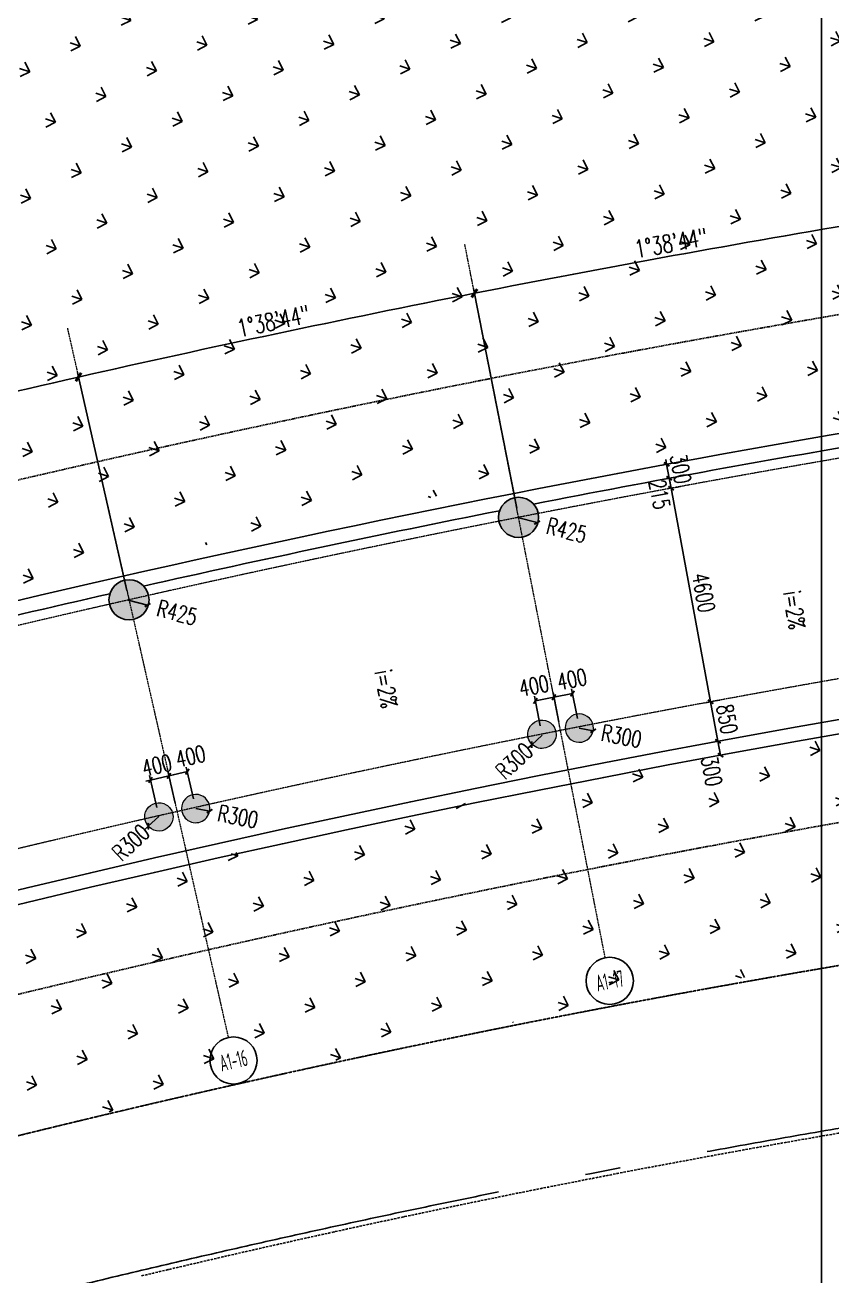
# Model space of a CAD drawing. Header units: millimetres. Extents: x -167 to 12027559, y -6694179 to 6449.
# Drawn here: x 11711607 to 11728694, y -6422168 to -6395673 of the extents above; entities that cross this region are included whole.
import ezdxf
from ezdxf.enums import TextEntityAlignment as Align

# ---------------------------------------------------------------- set-up
doc = ezdxf.new("R2010")
doc.units = ezdxf.units.MM
doc.header["$LTSCALE"] = 10
for name, pattern in [('A1-RG-AXIS$0$CENTER', [50.800000000000004, 31.75, -6.35, 6.35, -6.35]), ('A1-RI-F1$0$442 Site - Ground$0$HIDDEN2', [0.1875, 0.125, -0.0625]), ('A1-RI-F1$0$CENTER2', [1.125, 0.75, -0.125, 0.125, -0.125]), ('A1-RI-F1$0$HIDDEN', [0.375, 0.25, -0.125]), ('A1-RI-F1$0$SJX', [9, 6, -3]), ('A1-RI-F1$0$ZXX0', [15, 10, -2.5, 0, -2.5]), ('A1-RI-F1$0$ZXX1000', [18, 15, -1.25, 0.5, -1.25])]:
    doc.linetypes.add(name, pattern=pattern)
for name, color, linetype in [('A1-RG-AXIS$0$A-COLU-HATH', 8, 'Continuous'), ('A1-RG-AXIS$0$A-COLUMN', 7, 'Continuous'), ('A1-RG-AXIS$0$A-SYMB-NAME', 13, 'Continuous'), ('A1-RG-AXIS$0$A2-RG-AXIS-150$0$A-DIMS-100', 1, 'Continuous'), ('A1-RI-F1$0$442 Site - clean$0$mry-green area hatch', 76, 'Continuous'), ('A1-RI-F1$0$442 Site - clean$0$mry-roads', 2, 'Continuous'), ('A1-RI-F1$0$442 Site - Ground$0$mry-overhead', 253, 'A1-RI-F1$0$442 Site - Ground$0$HIDDEN2'), ('A1-RI-F1$0$A-DIMS-1：100', 1, 'Continuous'), ('A1-RI-F1$0$A-STRS-TREA', 50, 'Continuous'), ('A1-RI-F1$0$A-SYMB-NAME', 4, 'Continuous'), ('A1-RI-F1$0$A-SYMB-STRS', 1, 'Continuous'), ('A1-RI-F1$0$G-ACCS', 7, 'Continuous'), ('A1-RI-F1$0$道路中线_N1', 7, 'Continuous'), ('A1-RI-F1$0$道路中线_中科路', 7, 'Continuous'), ('A1-RI-F1$0$道路中线_内部道路', 3, 'A1-RI-F1$0$CENTER2')]:
    doc.layers.add(name, color=color, linetype=linetype)
doc.layers.add('A1-RG-AXIS$0$A-GRID', color=1, linetype='A1-RG-AXIS$0$CENTER', lineweight=9)
doc.layers.add('A1-RI-F1$0$车行道边线', color=5, linetype='A1-RI-F1$0$SJX', lineweight=40)
doc.styles.add('A1-RG-AXIS$0$A1-RG-AXIS$0$XD2008', font='xd-hzs.shx', dxfattribs={"width": 0.7, "bigfont": 'xd-hztxt.shx'})
doc.styles.add('A1-RG-AXIS$0$A2-RG-AXIS-150$0$XD2008', font='romans.shx', dxfattribs={"width": 0.7})
doc.styles.add('A1-RI-F1$0$XD2008', font='txt.shx', dxfattribs={"width": 0.7, "bigfont": 'xd-hztxt.shx'})
doc.dimstyles.new('A1-RG-AXIS$0$A2-RG-AXIS-150$0$XD100', dxfattribs={"dimscale": 100, "dimtxt": 5.5, "dimasz": 1.5, "dimexe": 1, "dimexo": 2, "dimgap": 0.5, "dimtad": 1, "dimdec": 0, "dimdsep": 46, "dimtxsty": 'A1-RG-AXIS$0$A2-RG-AXIS-150$0$XD2008', "dimblk": 'A1-RG-AXIS$0$A2-RG-AXIS-150$0$_ArchTick', "dimcen": 2.5, "dimclrt": 4, "dimaunit": 1, "dimadec": 3, "dimazin": 0, "dimtfac": 1, "dimtdec": 0, "dimtix": 1, "dimtmove": 0, "dimatfit": 3, "dimfxl": 0, "dimtolj": 1, "dimtzin": 0, "dimarcsym": 0})
doc.dimstyles.new('A1-RI-F1$0$XD100', dxfattribs={"dimscale": 100, "dimtxt": 3.5, "dimasz": 1, "dimexe": 1, "dimexo": 2, "dimgap": 1, "dimtad": 1, "dimdec": 0, "dimdsep": 46, "dimtxsty": 'A1-RI-F1$0$XD2008', "dimblk": 'A1-RI-F1$0$_ArchTick', "dimcen": 2.5, "dimclrd": 1, "dimclre": 1, "dimclrt": 4, "dimaunit": 1, "dimadec": 0, "dimazin": 0, "dimtfac": 1, "dimtdec": 0, "dimtix": 1, "dimtmove": 2, "dimatfit": 3, "dimfxl": 0, "dimtolj": 1, "dimtzin": 0, "dimarcsym": 0})
doc.dimstyles.new('A1-RI-F1$0$XD100$0', dxfattribs={"dimscale": 100, "dimtxt": 3.5, "dimasz": 2, "dimexe": 1, "dimexo": 2, "dimgap": 1, "dimtad": 1, "dimdec": 0, "dimdsep": 46, "dimtxsty": 'A1-RI-F1$0$XD2008', "dimblk1": 'A1-RI-F1$0$_ArchTick', "dimblk2": 'A1-RI-F1$0$_ArchTick', "dimsah": 1, "dimcen": 2.5, "dimclrd": 1, "dimclre": 1, "dimclrt": 4, "dimaunit": 1, "dimadec": 0, "dimazin": 0, "dimtfac": 1, "dimtdec": 0, "dimtix": 1, "dimtmove": 2, "dimatfit": 3, "dimfxl": 0, "dimtolj": 1, "dimtzin": 0, "dimarcsym": 0})
pattern_1 = [(161.94682011, (-11520186.06700874, 6499236.257384626), (-1069.713021377924, -543.7959646179045), [225, -1472.0562756]), (116.94682011, (-11520186.06700874, 6499236.257384626), (-1069.713021660134, -543.7959647613676), [225, -975]), (206.94682011, (-11520186.06700874, 6499236.257384626), (543.7959647613676, -1069.713021660134), [225, -975])]

# ---------------------------------------------------------------- blocks, each defined once
blk = doc.blocks.new('A1-RG-AXIS$0$Round Column1 - 600 mm Diameter-1418243-一层平面 校行政中心 FIRST FLOOR PLAN')
at = {"layer": 'A1-RG-AXIS$0$A-COLUMN', "lineweight": 9}
for radius, start, end in [(299.9999999999987, 90, 180), (299.9999999999976, 0, 90), (299.9999999999984, 180, 0)]:
    blk.add_arc((0, 0), radius, start, end, dxfattribs=at)
blk = doc.blocks.new('A1-RG-AXIS$0$A1zhouhao')
at = {"color": 13}
blk.add_circle((11937809.29426235, -6402821.91254023), 499.999999999966, dxfattribs=at)
at = {"style": 'A1-RG-AXIS$0$A1-RG-AXIS$0$XD2008', "width": 0.7}
blk.add_attdef('GRID', text='', height=499.999999999966, dxfattribs=at).set_placement((11937809.29426235, -6402821.91254023), align=Align.MIDDLE)
blk = doc.blocks.new('A1-RG-AXIS$0$A2-RG-AXIS-150$0$_ArchTick')
at = {"color": 0, "linetype": 'ByBlock', "const_width": 0.4}
blk.add_lwpolyline([(-0.5, -0.5), (0.5, 0.5)], dxfattribs=at)
blk = doc.blocks.new('*D749')
at = {"layer": 'A1-RG-AXIS$0$A2-RG-AXIS-150$0$A-DIMS-100', "color": 0, "lineweight": -2, "ltscale": 3}
for p, q in [((11730319.2574662, -6404394.776485045), (11729538.61785551, -6399721.952362932)), ((11722018.34038676, -6405904.345987045), (11721103.8468769, -6401255.86396617))]:
    blk.add_line(p, q, dxfattribs=at)
blk.add_arc((11778730.4335121, -6694178.830625104), 298437.5820286215, 99.48421958277838, 101.1296405749349, dxfattribs=at)
at = {"layer": 'Defpoints', "color": 0, "ltscale": 3}
for p in [(11726739.59686072, -6400304.804431262), (11730352.21265752, -6404592.042689361), (11722056.94630448, -6406100.584574274), (11778730.4335121, -6694178.830625104)]:
    blk.add_point(p, dxfattribs=at)
at = {"layer": 'A1-RG-AXIS$0$A2-RG-AXIS-150$0$A-DIMS-100', "color": 0, "lineweight": -2, "ltscale": 3, "xscale": 150, "yscale": 150, "zscale": 150}
for p, rotation in [((11729555.09545117, -6399820.58546509), 9.48421958277839), ((11721123.14983576, -6401353.983259783), 191.1296405749349)]:
    blk.add_blockref('A1-RG-AXIS$0$A2-RG-AXIS-150$0$_ArchTick', p, dxfattribs=dict(at, rotation=rotation))
at = {"layer": 'A1-RG-AXIS$0$A2-RG-AXIS-150$0$A-DIMS-100', "color": 4, "ltscale": 3, "insert": (11725284.73419889, -6400288.20971374), "char_height": 375, "attachment_point": 5, "rotation": 10.306930078856617, "style": 'A1-RG-AXIS$0$A2-RG-AXIS-150$0$XD2008'}
blk.add_mtext('\\A1;1°38\'44"', dxfattribs=at)
blk = doc.blocks.new('*D751')
at = {"layer": 'A1-RG-AXIS$0$A2-RG-AXIS-150$0$A-DIMS-100', "color": 0, "lineweight": -2, "ltscale": 3}
for p, q in [((11722018.33941445, -6405904.346178329), (11721103.82287372, -6401255.868688364)), ((11713764.19962026, -6407651.687215159), (11712716.58347316, -6403031.385938585))]:
    blk.add_line(p, q, dxfattribs=at)
blk.add_arc((11778731.86079365, -6694178.549833057), 298437.5820286234, 101.1299244465992, 102.7753454387557, dxfattribs=at)
at = {"layer": 'Defpoints', "color": 0, "ltscale": 3}
for p in [(11718322.69534787, -6401918.865481563), (11722056.94630443, -6406100.584574282), (11713808.42539369, -6407846.736134574), (11778731.86079365, -6694178.549833057)]:
    blk.add_point(p, dxfattribs=at)
at = {"layer": 'A1-RG-AXIS$0$A2-RG-AXIS-150$0$A-DIMS-100', "color": 0, "lineweight": -2, "ltscale": 3, "xscale": 150, "yscale": 150, "zscale": 150}
for p, rotation in [((11721123.12631872, -6401353.987886339), 11.12992444659921), ((11712738.69635988, -6403128.91039829), 192.7753454387557)]:
    blk.add_blockref('A1-RG-AXIS$0$A2-RG-AXIS-150$0$_ArchTick', p, dxfattribs=dict(at, rotation=rotation))
at = {"layer": 'A1-RG-AXIS$0$A2-RG-AXIS-150$0$A-DIMS-100', "color": 4, "ltscale": 3, "insert": (11716867.95619811, -6401944.059837542), "char_height": 375, "attachment_point": 5, "rotation": 11.952634942677443, "style": 'A1-RG-AXIS$0$A2-RG-AXIS-150$0$XD2008'}
blk.add_mtext('\\A1;1°38\'44"', dxfattribs=at)
blk = doc.blocks.new('*D753')
at = {"layer": 'A1-RG-AXIS$0$A2-RG-AXIS-150$0$A-DIMS-100', "color": 0, "lineweight": -2, "ltscale": 3}
for p, q in [((11713764.20060422, -6407651.686992057), (11712716.60776456, -6403031.380430768)), ((11705563.62753156, -6409635.276092939), (11704383.79885932, -6405046.95529093))]:
    blk.add_line(p, q, dxfattribs=at)
blk.add_arc((11778730.4163723, -6694178.877340147), 298437.5820286234, 102.7750564062513, 104.4204773984078, dxfattribs=at)
at = {"layer": 'Defpoints', "color": 0, "ltscale": 3}
for p in [(11709955.66057979, -6403773.947401326), (11713808.42539371, -6407846.736134566), (11705613.43473975, -6409828.974936537), (11778730.4163723, -6694178.877340147)]:
    blk.add_point(p, dxfattribs=at)
at = {"layer": 'A1-RG-AXIS$0$A2-RG-AXIS-150$0$A-DIMS-100', "color": 0, "lineweight": -2, "ltscale": 3, "xscale": 150, "yscale": 150, "zscale": 150}
for p, rotation in [((11712738.72015931, -6403128.90500202), 12.77505640625136), ((11704408.70246341, -6405143.804712728), 194.4204773984078)]:
    blk.add_blockref('A1-RG-AXIS$0$A2-RG-AXIS-150$0$_ArchTick', p, dxfattribs=dict(at, rotation=rotation))
at = {"layer": 'A1-RG-AXIS$0$A2-RG-AXIS-150$0$A-DIMS-100', "color": 4, "ltscale": 3, "insert": (11708502.24436285, -6403840.895513868), "char_height": 375, "attachment_point": 5, "rotation": 13.597766902329584, "style": 'A1-RG-AXIS$0$A2-RG-AXIS-150$0$XD2008'}
blk.add_mtext('\\A1;1°38\'44"', dxfattribs=at)
blk = doc.blocks.new('A1-RI-F1$0$_ArchTick')
at = {"color": 0, "linetype": 'ByBlock', "const_width": 0.4}
blk.add_lwpolyline([(-0.5, -0.5), (0.5, 0.5)], dxfattribs=at)
blk = doc.blocks.new('*D502')
at = {"layer": 'A1-RI-F1$0$A-DIMS-1：100', "color": 1, "linetype": 'ByBlock', "lineweight": -2}
for p, q in [((11725483.04512304, -6405447.683450856), (11725384.87244473, -6405465.857995503)), ((11726123.92436044, -6410007.308102364), (11725286.54324354, -6405484.061516969)), ((11726320.42623994, -6409970.930036251), (11726222.25356163, -6409989.104580898))]:
    blk.add_line(p, q, dxfattribs=at)
at = {"layer": 'Defpoints', "color": 0, "linetype": 'ByBlock'}
for p in [(11725286.38672066, -6405484.090493789), (11725286.54324354, -6405484.061516969), (11726123.76783757, -6410007.337079184)]:
    blk.add_point(p, dxfattribs=at)
at = {"layer": 'A1-RI-F1$0$A-DIMS-1：100', "color": 1, "linetype": 'ByBlock', "lineweight": -2, "xscale": 100, "yscale": 100, "zscale": 100}
for p, rotation in [((11725286.54324354, -6405484.061516969), 100.4883277994451), ((11726123.92436044, -6410007.308102364), 280.4883277994451)]:
    blk.add_blockref('A1-RI-F1$0$_ArchTick', p, dxfattribs=dict(at, rotation=rotation))
at = {"layer": 'A1-RI-F1$0$A-DIMS-1：100', "color": 4, "linetype": 'ByBlock', "insert": (11725975.63910525, -6407695.625125635), "char_height": 350, "attachment_point": 5, "rotation": 280.48832779944513, "style": 'A1-RI-F1$0$XD2008'}
blk.add_mtext('\\A1;4600', dxfattribs=at)
blk = doc.blocks.new('*D566')
at = {"layer": 'A1-RI-F1$0$A-DIMS-1：100', "color": 1, "linetype": 'ByBlock', "lineweight": -2}
for p, q in [((11726014.92286579, -6410027.331664143), (11726222.1840924, -6409988.731256744)), ((11726123.87451624, -6410007.04046852), (11726279.50281634, -6410842.671865857)), ((11726170.55116588, -6410862.963061482), (11726377.8123925, -6410824.362654082))]:
    blk.add_line(p, q, dxfattribs=at)
at = {"layer": 'Defpoints', "color": 0, "linetype": 'ByBlock'}
for p in [(11725818.30371347, -6410063.950087694), (11725973.93201357, -6410899.581485032), (11726279.50281634, -6410842.671865857)]:
    blk.add_point(p, dxfattribs=at)
at = {"layer": 'A1-RI-F1$0$A-DIMS-1：100', "color": 1, "linetype": 'ByBlock', "lineweight": -2, "xscale": 100, "yscale": 100, "zscale": 100}
for p, rotation in [((11726123.87451624, -6410007.04046852), 100.5499189886607), ((11726279.50281634, -6410842.671865857), 280.5499189886606)]:
    blk.add_blockref('A1-RI-F1$0$_ArchTick', p, dxfattribs=dict(at, rotation=rotation))
at = {"layer": 'A1-RI-F1$0$A-DIMS-1：100', "color": 4, "linetype": 'ByBlock', "insert": (11726472.04000073, -6410374.505834805), "char_height": 350, "attachment_point": 5, "rotation": 280.54991898866064, "style": 'A1-RI-F1$0$XD2008'}
blk.add_mtext('\\A1;850', dxfattribs=at)
blk = doc.blocks.new('*D567')
at = {"layer": 'A1-RI-F1$0$A-DIMS-1：100', "color": 1, "linetype": 'ByBlock', "lineweight": -2}
for p, q in [((11726279.22681151, -6410842.801305245), (11726333.9623894, -6411137.836330795)), ((11726367.19568706, -6410826.481116717), (11726377.5490721, -6410824.560332863)), ((11726421.93126495, -6411121.516142267), (11726432.28464999, -6411119.595358413))]:
    blk.add_line(p, q, dxfattribs=at)
at = {"layer": 'Defpoints', "color": 0, "linetype": 'ByBlock'}
for p in [(11726170.55116588, -6410862.963061481), (11726225.28674378, -6411157.998087032), (11726333.9623894, -6411137.836330795)]:
    blk.add_point(p, dxfattribs=at)
at = {"layer": 'A1-RI-F1$0$A-DIMS-1：100', "color": 1, "linetype": 'ByBlock', "lineweight": -2, "xscale": 100, "yscale": 100, "zscale": 100}
for p, rotation in [((11726279.22681151, -6410842.801305245), 100.5101509719455), ((11726333.9623894, -6411137.836330795), 280.5101509719454)]:
    blk.add_blockref('A1-RI-F1$0$_ArchTick', p, dxfattribs=dict(at, rotation=rotation))
at = {"layer": 'A1-RI-F1$0$A-DIMS-1：100', "color": 4, "linetype": 'ByBlock', "insert": (11726148.23124436, -6411478.756134747), "char_height": 350, "attachment_point": 5, "rotation": 280.5101509719455, "style": 'A1-RI-F1$0$XD2008'}
blk.add_mtext('\\A1;300', dxfattribs=at)
blk = doc.blocks.new('*D568')
at = {"layer": 'A1-RI-F1$0$A-DIMS-1：100', "color": 1, "linetype": 'ByBlock', "lineweight": -2}
for p, q in [((11725431.389889, -6404932.813325131), (11725094.68507958, -6404994.620702326)), ((11725193.04168303, -6404976.565826012), (11725174.98680671, -6404878.209222566)), ((11725247.20631197, -6405271.635636346), (11725193.04168303, -6404976.565826012)), ((11725485.55451794, -6405227.883135467), (11725148.84970853, -6405289.690512661)), ((11725247.20631197, -6405271.635636346), (11725265.26118829, -6405369.992239792))]:
    blk.add_line(p, q, dxfattribs=at)
at = {"layer": 'Defpoints', "color": 0, "linetype": 'ByBlock'}
for p in [(11725628.10309589, -6404896.703572501), (11725193.04168303, -6404976.565826012), (11725682.26772483, -6405191.773382837)]:
    blk.add_point(p, dxfattribs=at)
at = {"layer": 'A1-RI-F1$0$A-DIMS-1：100', "color": 1, "linetype": 'ByBlock', "lineweight": -2, "xscale": 100, "yscale": 100, "zscale": 100}
for p, rotation in [((11725193.04168303, -6404976.565826012), 280.4017253300348), ((11725247.20631197, -6405271.635636346), 100.4017253300347)]:
    blk.add_blockref('A1-RI-F1$0$_ArchTick', p, dxfattribs=dict(at, rotation=rotation))
at = {"layer": 'A1-RI-F1$0$A-DIMS-1：100', "color": 4, "linetype": 'ByBlock', "insert": (11725490.60465698, -6405074.449821313), "char_height": 350, "attachment_point": 5, "rotation": 280.40172533003476, "style": 'A1-RI-F1$0$XD2008'}
blk.add_mtext('\\A1;300', dxfattribs=at)
blk = doc.blocks.new('*D569')
at = {"layer": 'A1-RI-F1$0$A-DIMS-1：100', "color": 1, "linetype": 'ByBlock', "lineweight": -2}
for p, q in [((11725286.54324357, -6405484.061516962), (11725247.20631197, -6405271.635636354)), ((11725443.86291094, -6405235.218853421), (11725345.53461145, -6405253.427244887)), ((11725483.19984254, -6405447.644734029), (11725384.87154306, -6405465.853125495))]:
    blk.add_line(p, q, dxfattribs=at)
at = {"layer": 'Defpoints', "color": 0, "linetype": 'ByBlock'}
for p in [(11725247.20631196, -6405271.635636354), (11725247.20631197, -6405271.635636354), (11725286.54324357, -6405484.061516963)]:
    blk.add_point(p, dxfattribs=at)
at = {"layer": 'A1-RI-F1$0$A-DIMS-1：100', "color": 1, "linetype": 'ByBlock', "lineweight": -2, "xscale": 100, "yscale": 100, "zscale": 100}
for p, rotation in [((11725247.20631197, -6405271.635636354), 100.4911655297299), ((11725286.54324357, -6405484.061516962), 280.4911655297299)]:
    blk.add_blockref('A1-RI-F1$0$_ArchTick', p, dxfattribs=dict(at, rotation=rotation))
at = {"layer": 'A1-RI-F1$0$A-DIMS-1：100', "color": 4, "linetype": 'ByBlock', "insert": (11725042.90398334, -6405614.310814182), "char_height": 350, "attachment_point": 5, "rotation": 280.49116552972987, "style": 'A1-RI-F1$0$XD2008'}
blk.add_mtext('\\A1;215', dxfattribs=at)
blk = doc.blocks.new('*D577')
at = {"layer": 'A1-RI-F1$0$A-DIMS-1：100', "color": 1, "linetype": 'ByBlock', "lineweight": -2}
blk.add_line((11715220.99808606, -6412267.510963557), (11715515.69684147, -6412323.659370126), dxfattribs=at)
at = {"layer": 'Defpoints', "color": 0, "linetype": 'ByBlock'}
for p in [(11715220.99808606, -6412267.510963557), (11715515.69684147, -6412323.659370127)]:
    blk.add_point(p, dxfattribs=at)
at = {"layer": 'A1-RI-F1$0$A-DIMS-1：100', "color": 1, "linetype": 'ByBlock', "lineweight": -2, "xscale": 100, "yscale": 100, "zscale": 100, "rotation": 349.2128297235945}
blk.add_blockref('A1-RI-F1$0$_ArchTick', (11715515.69684147, -6412323.659370127), dxfattribs=at)
at = {"layer": 'A1-RI-F1$0$A-DIMS-1：100', "color": 4, "linetype": 'ByBlock', "insert": (11716115.774366, -6412437.991026444), "char_height": 350, "attachment_point": 5, "rotation": 349.2128297235945, "style": 'A1-RI-F1$0$XD2008'}
blk.add_mtext('\\A1;R300', dxfattribs=at)
blk = doc.blocks.new('*D578')
at = {"layer": 'A1-RI-F1$0$A-DIMS-1：100', "color": 1, "linetype": 'ByBlock', "lineweight": -2}
blk.add_line((11723342.83253602, -6410564.341674639), (11723637.53129144, -6410620.490081208), dxfattribs=at)
at = {"layer": 'Defpoints', "color": 0, "linetype": 'ByBlock'}
for p in [(11723342.83253602, -6410564.341674639), (11723637.53129144, -6410620.490081208)]:
    blk.add_point(p, dxfattribs=at)
at = {"layer": 'A1-RI-F1$0$A-DIMS-1：100', "color": 1, "linetype": 'ByBlock', "lineweight": -2, "xscale": 100, "yscale": 100, "zscale": 100, "rotation": 349.2128297235279}
blk.add_blockref('A1-RI-F1$0$_ArchTick', (11723637.53129144, -6410620.490081208), dxfattribs=at)
at = {"layer": 'A1-RI-F1$0$A-DIMS-1：100', "color": 4, "linetype": 'ByBlock', "insert": (11724237.60881595, -6410734.821737524), "char_height": 350, "attachment_point": 5, "rotation": 349.2128297235279, "style": 'A1-RI-F1$0$XD2008'}
blk.add_mtext('\\A1;R300', dxfattribs=at)
blk = doc.blocks.new('*D583')
at = {"layer": 'A1-RI-F1$0$A-DIMS-1：100', "color": 1, "linetype": 'ByBlock', "lineweight": -2}
for p, q in [((11714437.27936221, -6412436.520235224), (11714217.73684285, -6412640.973364806)), ((11714217.73684285, -6412640.973364806), (11714144.55600307, -6412709.124407999))]:
    blk.add_line(p, q, dxfattribs=at)
at = {"layer": 'Defpoints', "color": 0, "linetype": 'ByBlock'}
for p in [(11714437.27936221, -6412436.520235224), (11714217.73684285, -6412640.973364806)]:
    blk.add_point(p, dxfattribs=at)
at = {"layer": 'A1-RI-F1$0$A-DIMS-1：100', "color": 1, "linetype": 'ByBlock', "lineweight": -2, "xscale": 100, "yscale": 100, "zscale": 100, "rotation": 42.961786569763}
blk.add_blockref('A1-RI-F1$0$_ArchTick', (11714217.73684285, -6412640.973364806), dxfattribs=at)
at = {"layer": 'A1-RI-F1$0$A-DIMS-1：100', "color": 4, "linetype": 'ByBlock', "insert": (11713848.1210497, -6412985.185073176), "char_height": 350, "attachment_point": 5, "rotation": 42.96178656976299, "style": 'A1-RI-F1$0$XD2008'}
blk.add_mtext('\\A1;R300', dxfattribs=at)
blk = doc.blocks.new('*D584')
at = {"layer": 'A1-RI-F1$0$A-DIMS-1：100', "color": 1, "linetype": 'ByBlock', "lineweight": -2}
for p, q in [((11722554.55674358, -6410710.630591089), (11722335.01422422, -6410915.083720664)), ((11722335.01422422, -6410915.083720664), (11722261.83338443, -6410983.234763855))]:
    blk.add_line(p, q, dxfattribs=at)
at = {"layer": 'Defpoints', "color": 0, "linetype": 'ByBlock'}
for p in [(11722554.55674358, -6410710.630591089), (11722335.01422422, -6410915.083720664)]:
    blk.add_point(p, dxfattribs=at)
at = {"layer": 'A1-RI-F1$0$A-DIMS-1：100', "color": 1, "linetype": 'ByBlock', "lineweight": -2, "xscale": 100, "yscale": 100, "zscale": 100, "rotation": 42.96178656823677}
blk.add_blockref('A1-RI-F1$0$_ArchTick', (11722335.01422422, -6410915.083720664), dxfattribs=at)
at = {"layer": 'A1-RI-F1$0$A-DIMS-1：100', "color": 4, "linetype": 'ByBlock', "insert": (11721965.39843107, -6411259.295429036), "char_height": 350, "attachment_point": 5, "rotation": 42.961786568236775, "style": 'A1-RI-F1$0$XD2008'}
blk.add_mtext('\\A1;R300', dxfattribs=at)
blk = doc.blocks.new('*D595')
at = {"layer": 'A1-RI-F1$0$A-DIMS-1：100', "color": 1, "linetype": 'ByBlock', "lineweight": -2}
for p, q in [((11714784.98762145, -6412153.718700074), (11714631.61774031, -6411477.303633723)), ((11714653.73038104, -6411574.828149205), (11714751.25489652, -6411552.715508474)), ((11714263.57754416, -6411663.291131765), (11714166.05302868, -6411685.403772497)), ((11714394.83478457, -6412242.181682633), (11714241.46490343, -6411565.766616283)), ((11714263.57754416, -6411663.291131765), (11714653.73038104, -6411574.828149205))]:
    blk.add_line(p, q, dxfattribs=at)
at = {"layer": 'Defpoints', "color": 0, "linetype": 'ByBlock'}
for p in [(11714653.73038104, -6411574.828149205), (11714829.21290291, -6412348.767731035), (11714439.06006603, -6412437.230713595)]:
    blk.add_point(p, dxfattribs=at)
at = {"layer": 'A1-RI-F1$0$A-DIMS-1：100', "color": 1, "linetype": 'ByBlock', "lineweight": -2, "xscale": 100, "yscale": 100, "zscale": 100}
for p, rotation in [((11714653.73038104, -6411574.828149205), 192.7752009221259), ((11714263.57754416, -6411663.291131765), 12.7752009221259)]:
    blk.add_blockref('A1-RI-F1$0$_ArchTick', p, dxfattribs=dict(at, rotation=rotation))
at = {"layer": 'A1-RI-F1$0$A-DIMS-1：100', "color": 4, "linetype": 'ByBlock', "insert": (11714397.84420059, -6411350.867222913), "char_height": 350, "attachment_point": 5, "rotation": 12.775200922125949, "style": 'A1-RI-F1$0$XD2008'}
blk.add_mtext('\\A1;400', dxfattribs=at)
blk = doc.blocks.new('*D596')
at = {"layer": 'A1-RI-F1$0$A-DIMS-1：100', "color": 1, "linetype": 'ByBlock', "lineweight": -2}
for p, q in [((11714784.98762144, -6412153.718700074), (11714631.61774031, -6411477.303633729)), ((11715043.88321792, -6411486.365166649), (11714653.73038104, -6411574.828149211)), ((11715175.14045833, -6412065.255717512), (11715021.77057719, -6411388.840651168))]:
    blk.add_line(p, q, dxfattribs=at)
at = {"layer": 'Defpoints', "color": 0, "linetype": 'ByBlock'}
for p in [(11714653.73038104, -6411574.828149211), (11714829.21290291, -6412348.767731037), (11715219.36573979, -6412260.304748476)]:
    blk.add_point(p, dxfattribs=at)
at = {"layer": 'A1-RI-F1$0$A-DIMS-1：100', "color": 1, "linetype": 'ByBlock', "lineweight": -2, "xscale": 100, "yscale": 100, "zscale": 100}
for p, rotation in [((11714653.73038104, -6411574.828149211), 192.7752009221502), ((11715043.88321792, -6411486.365166649), 12.77520092215012)]:
    blk.add_blockref('A1-RI-F1$0$_ArchTick', p, dxfattribs=dict(at, rotation=rotation))
at = {"layer": 'A1-RI-F1$0$A-DIMS-1：100', "color": 4, "linetype": 'ByBlock', "insert": (11715112.27660582, -6411161.895419206), "char_height": 350, "attachment_point": 5, "rotation": 12.775200922150146, "style": 'A1-RI-F1$0$XD2008'}
blk.add_mtext('\\A1;400', dxfattribs=at)
blk = doc.blocks.new('*D597')
at = {"layer": 'A1-RI-F1$0$A-DIMS-1：100', "color": 1, "linetype": 'ByBlock', "lineweight": -2}
for p, q in [((11722517.61223835, -6410514.494676539), (11722394.66754504, -6409889.559982819)), ((11722413.97074697, -6409987.679228614), (11722806.47131782, -6409910.461780467)), ((11722910.11280921, -6410437.277228392), (11722787.1681159, -6409812.342534672))]:
    blk.add_line(p, q, dxfattribs=at)
at = {"layer": 'Defpoints', "color": 0, "linetype": 'ByBlock'}
for p in [(11722806.47131782, -6409910.461780467), (11722556.2186422, -6410710.73316813), (11722948.71921305, -6410633.515719983)]:
    blk.add_point(p, dxfattribs=at)
at = {"layer": 'A1-RI-F1$0$A-DIMS-1：100', "color": 1, "linetype": 'ByBlock', "lineweight": -2, "xscale": 100, "yscale": 100, "zscale": 100}
for p, rotation in [((11722413.97074697, -6409987.679228614), 191.1297825108081), ((11722806.47131782, -6409910.461780467), 11.12978251080813)]:
    blk.add_blockref('A1-RI-F1$0$_ArchTick', p, dxfattribs=dict(at, rotation=rotation))
at = {"layer": 'A1-RI-F1$0$A-DIMS-1：100', "color": 4, "linetype": 'ByBlock', "insert": (11722382.75234282, -6409669.0947898), "char_height": 350, "attachment_point": 5, "rotation": 11.129782510808138, "style": 'A1-RI-F1$0$XD2008'}
blk.add_mtext('\\A1;400', dxfattribs=at)
blk = doc.blocks.new('*D598')
at = {"layer": 'A1-RI-F1$0$A-DIMS-1：100', "color": 1, "linetype": 'ByBlock', "lineweight": -2}
for p, q in [((11722910.11324263, -6410437.279431525), (11722787.1681159, -6409812.342534677)), ((11723198.99878849, -6409833.239040269), (11722806.47131782, -6409910.461780473)), ((11723302.6407133, -6410360.056691319), (11723179.69558656, -6409735.119794473))]:
    blk.add_line(p, q, dxfattribs=at)
at = {"layer": 'Defpoints', "color": 0, "linetype": 'ByBlock'}
for p in [(11722806.47131782, -6409910.461780473), (11722948.71964648, -6410633.517923116), (11723341.24711715, -6410556.29518291)]:
    blk.add_point(p, dxfattribs=at)
at = {"layer": 'A1-RI-F1$0$A-DIMS-1：100', "color": 1, "linetype": 'ByBlock', "lineweight": -2, "xscale": 100, "yscale": 100, "zscale": 100}
for p, rotation in [((11722806.47131782, -6409910.461780473), 191.1297825108124), ((11723198.99878849, -6409833.239040269), 11.12978251081239)]:
    blk.add_blockref('A1-RI-F1$0$_ArchTick', p, dxfattribs=dict(at, rotation=rotation))
at = {"layer": 'A1-RI-F1$0$A-DIMS-1：100', "color": 4, "linetype": 'ByBlock', "insert": (11723187.97002235, -6409529.637061543), "char_height": 350, "attachment_point": 5, "rotation": 11.129782510812422, "style": 'A1-RI-F1$0$XD2008'}
blk.add_mtext('\\A1;400', dxfattribs=at)
blk = doc.blocks.new('*D508')
at = {"layer": 'A1-RI-F1$0$A-DIMS-1：100', "color": 1, "linetype": 'ByBlock', "lineweight": -2}
blk.add_line((11713789.39285916, -6407852.906259054), (11714201.08103302, -6407958.442260017), dxfattribs=at)
at = {"layer": 'Defpoints', "color": 0, "linetype": 'ByBlock'}
for p in [(11713789.39285916, -6407852.906259054), (11714201.08103303, -6407958.442260016)]:
    blk.add_point(p, dxfattribs=at)
at = {"layer": 'A1-RI-F1$0$A-DIMS-1：100', "color": 1, "linetype": 'ByBlock', "lineweight": -2, "xscale": 100, "yscale": 100, "zscale": 100, "rotation": 345.621879179949}
blk.add_blockref('A1-RI-F1$0$_ArchTick', (11714201.08103303, -6407958.442260016), dxfattribs=at)
at = {"layer": 'A1-RI-F1$0$A-DIMS-1：100', "color": 4, "linetype": 'ByBlock', "insert": (11714829.9145378, -6408119.643328154), "char_height": 350, "attachment_point": 5, "rotation": 345.6218791799489, "style": 'A1-RI-F1$0$XD2008'}
blk.add_mtext('\\A1;R425', dxfattribs=at)
blk = doc.blocks.new('*D509')
at = {"layer": 'A1-RI-F1$0$A-DIMS-1：100', "color": 1, "linetype": 'ByBlock', "lineweight": -2}
blk.add_line((11722037.9110362, -6406106.753870426), (11722449.59921007, -6406212.289871389), dxfattribs=at)
at = {"layer": 'Defpoints', "color": 0, "linetype": 'ByBlock'}
for p in [(11722037.9110362, -6406106.753870426), (11722449.59921007, -6406212.289871389)]:
    blk.add_point(p, dxfattribs=at)
at = {"layer": 'A1-RI-F1$0$A-DIMS-1：100', "color": 1, "linetype": 'ByBlock', "lineweight": -2, "xscale": 100, "yscale": 100, "zscale": 100, "rotation": 345.621879179952}
blk.add_blockref('A1-RI-F1$0$_ArchTick', (11722449.59921007, -6406212.289871389), dxfattribs=at)
at = {"layer": 'A1-RI-F1$0$A-DIMS-1：100', "color": 4, "linetype": 'ByBlock', "insert": (11723078.43271485, -6406373.490939527), "char_height": 350, "attachment_point": 5, "rotation": 345.62187917995203, "style": 'A1-RI-F1$0$XD2008'}
blk.add_mtext('\\A1;R425', dxfattribs=at)
blk = doc.blocks.new('A1-RI-F1$0$A1RUODIANJIAN')
at = {"layer": 'A1-RI-F1$0$A-SYMB-NAME', "linetype": 'ByBlock', "style": 'A1-RI-F1$0$XD2008', "width": 0.7}
blk.add_attdef('A1RUODIANJIAN', (11587155.95275754, -6438427.296203714), '', height=350, dxfattribs=at)
blk = doc.blocks.new('A1-RI-F1$0$A$C6B365CFD')
at = {"layer": 'A1-RI-F1$0$442 Site - clean$0$mry-green area hatch'}
h = blk.add_hatch(dxfattribs=at)
h.set_pattern_fill('GRASS', color=256, scale=1200, angle=71.94682010999996, style=0)
h.set_pattern_definition(pattern_1)
edge = h.paths.add_edge_path()
edge.add_arc((186331.1402348969, 121642.8902111584), 10000.00000000498, 16.56803542969923, 89.99999999997867)
edge.add_arc((225615.8821711522, -127973.9298348166), 262572.2456768517, 98.60461489650568, 104.360082827916)
edge.add_arc((163097.971779516, 116473.5616815826), 10257.03270008601, 104.7066359387159, 195.9766041125641)
edge.add_line((153237.1254987642, 113650.3666054243), (156001.5225684363, 92181.65859979577))
edge.add_arc((167903.2617484871, 93714.17433873657), 12000.00000000239, 187.3372614249804, 200.1736359856448)
edge.add_arc((240588.353758771, -192829.3173039537), 294618.4960462347, 97.31623161278668, 106.5553269440033, ccw=False)
edge.add_arc((191094.9684359673, 98616.56105537247), 12000.00000000159, 3.697922570960537, 16.56803542966732)
edge.add_line((202596.7501217555, 102038.4053026326), (195915.9583063889, 124494.4270838816))
h = blk.add_hatch(dxfattribs=at)
h.set_pattern_fill('GRASS', color=256, scale=1200, angle=71.94682010999996, style=0)
h.set_pattern_definition(pattern_1)
edge = h.paths.add_edge_path()
edge.add_arc((193729.0471957419, 96776.4425744908), 9999.99999999511, 279.1971277598473, 336.6626829244485)
edge.add_arc((240588.353758648, -192829.3173040757), 288118.4960463164, 97.51412305690981, 106.357504296529)
edge.add_arc((166240.9426848702, 90963.46061768755), 10000.0000000002, 227.19258711649, 284.6840067012765)
edge.add_arc((240639.6518288068, -192950.4032597365), 283500.0000410437, 99.197127759963, 104.6840067011697, ccw=False)
at = {"layer": 'A1-RI-F1$0$442 Site - clean$0$mry-roads', "linetype": 'A1-RI-F1$0$HIDDEN'}
for radius, start, end in [(241500, 98.50669489238115, 104.9148417318781), (234500, 95.09563936516984, 103.3877669074828)]:
    blk.add_arc((230979.5751234554, -152116.013908877), radius, start, end, dxfattribs=at)
at = {"layer": 'A1-RI-F1$0$车行道边线', "linetype": 'A1-RI-F1$0$SJX', "lineweight": -3}
for radius, start, end in [(241500, 98.50669489238115, 104.9148417318781), (234500, 95.09563936516984, 103.3877669074828)]:
    blk.add_arc((230979.5751234554, -152116.013908877), radius, start, end, dxfattribs=at)
at = {"layer": 'A1-RI-F1$0$道路中线_N1', "color": 1, "linetype": 'A1-RI-F1$0$ZXX0', "ltscale": 0.5}
blk.add_arc((230979.5751234554, -152116.013908877), 238000, 95.0205096909734, 103.3877669074828, dxfattribs=at)
at = {"layer": 'A1-RI-F1$0$道路中线_中科路', "color": 6, "linetype": 'A1-RI-F1$0$ZXX1000', "ltscale": 150}
blk.add_arc((230751.0699270312, -152052.8233061293), 238000, 94.96529013831774, 108.2624609137108, dxfattribs=at)
at = {"layer": 'A1-RI-F1$0$道路中线_内部道路', "ltscale": 10}
blk.add_arc((240588.353759747, -192829.3173032142), 331118.4960455279, 95.2741255330742, 136.5633448751391, dxfattribs=at)
at = {"layer": 'Defpoints'}
blk.add_lwpolyline([(22276.71615889855, 136465.9286710164), (190276.7161588985, 136465.9286710164), (190276.7161588985, 17665.92867101636), (22276.71615889855, 17665.92867101636)], close=True, dxfattribs=at)
blk = doc.blocks.new('A1-RG-AXIS')
at = {"layer": 'A1-RG-AXIS$0$A-COLU-HATH', "linetype": 'ByBlock'}
h = blk.add_hatch(color=256, dxfattribs=at)
edge = h.paths.add_edge_path()
edge.add_arc((11689401.68151059, -6414498.637535469), 425, 0, 360)
edge = h.paths.add_edge_path()
edge.add_arc((11705613.46753256, -6409829.102465614), 425, 0, 360)
edge = h.paths.add_edge_path()
edge.add_arc((11697478.78925987, -6412045.876619005), 425, 0, 360)
edge = h.paths.add_edge_path()
edge.add_arc((11722056.96299572, -6406100.669416889), 425, 0, 360)
edge = h.paths.add_edge_path()
edge.add_arc((11713808.44481867, -6407846.821805517), 425, 0, 360)
edge = h.paths.add_edge_path()
edge.add_arc((11738687.37435891, -6403322.313741521), 425, 0, 360)
edge = h.paths.add_edge_path()
edge.add_arc((11730352.21978454, -6404592.085350404), 425, 0, 360)
edge = h.paths.add_edge_path()
edge.add_arc((11755449.85469954, -6401503.198867554), 425, 0, 360)
edge = h.paths.add_edge_path()
edge.add_arc((11747055.55298691, -6402292.401784283), 425, 0, 360)
h = blk.add_hatch(color=256, dxfattribs=at)
edge = h.paths.add_edge_path()
edge.add_arc((11722552.15952509, -6410695.212107641), 299.9999999999999, -161.20347512800413, 198.7965248719958, ccw=False)
h = blk.add_hatch(color=256, dxfattribs=at)
edge = h.paths.add_edge_path()
edge.add_arc((11723342.83253602, -6410564.341674639), 300, 0, 360)
h = blk.add_hatch(color=256, dxfattribs=at)
edge = h.paths.add_edge_path()
edge.add_arc((11715220.99808606, -6412267.510963559), 300, 0, 360)
h = blk.add_hatch(color=256, dxfattribs=at)
edge = h.paths.add_edge_path()
edge.add_arc((11714440.67993422, -6412444.442016241), 300, -154.44928273697406, 205.5507172630259, ccw=False)
at = {"layer": 'A1-RG-AXIS$0$A-COLUMN'}
for centre in [(11722056.96299572, -6406100.669416889), (11713808.44481867, -6407846.821805517)]:
    blk.add_circle(centre, 425, dxfattribs=at)
at = {"layer": 'A1-RG-AXIS$0$A-GRID', "ltscale": 0.05}
for p, q in [((11723891.55449159, -6415425.999723636), (11720918.81416991, -6400315.395821784)), ((11712504.64681749, -6402096.614496904), (11715910.04758895, -6417115.628475347))]:
    blk.add_line(p, q, dxfattribs=at)
for points in [[(11759163.65817374, -6401231.457752828, 0.05882640238314314), (11691481.07203731, -6413842.668644765, 0.05882640238314314)], [(11759426.34925224, -6405824.16498277, 0.05870717470496156), (11692937.22669704, -6418207.123726449, 0.05870717470496156)]]:
    blk.add_lwpolyline(points, format="xyb", dxfattribs=at)
at = {"layer": 'A1-RG-AXIS$0$A-COLUMN'}
for p, rotation in [((11723342.83253602, -6410564.341674639), 10.45978446692291), ((11715220.99808606, -6412267.510963559), 12.11588418452744)]:
    blk.add_blockref('A1-RG-AXIS$0$Round Column1 - 600 mm Diameter-1418243-一层平面 校行政中心 FIRST FLOOR PLAN', p, dxfattribs=dict(at, rotation=rotation))
at = {"layer": 'A1-RG-AXIS$0$A-COLUMN', "xscale": -1}
for p, rotation in [((11722552.15952509, -6410695.212107641), 8.336740379513392), ((11714440.67993422, -6412444.442016241), 13.43483309870914)]:
    blk.add_blockref('A1-RG-AXIS$0$Round Column1 - 600 mm Diameter-1418243-一层平面 校行政中心 FIRST FLOOR PLAN', p, dxfattribs=dict(at, rotation=rotation))
at = {"layer": 'A1-RG-AXIS$0$A-SYMB-NAME', "linetype": 'ByBlock'}
ref = blk.add_blockref('A1-RG-AXIS$0$A1zhouhao', (-1225250.016143651, -2437895.459097359), dxfattribs=dict(at, rotation=11.12978251452584))
ref.add_attrib('GRID', 'A1-17', dxfattribs={"layer": '0', "color": 4, "height": 350, "rotation": 11.12978251452672, "style": 'A1-RG-AXIS$0$A1-RG-AXIS$0$XD2008', "width": 0.6}).set_placement((11723988.07050125, -6415916.595952607), align=Align.MIDDLE)
ref = blk.add_blockref('A1-RG-AXIS$0$A1zhouhao', (-1342103.068881021, -2813047.084722671), dxfattribs=dict(at, rotation=12.77520092459501))
ref.add_attrib('GRID', 'A1-16', dxfattribs={"layer": '0', "color": 4, "height": 349.9999999999999, "rotation": 12.77520092459618, "style": 'A1-RG-AXIS$0$A1-RG-AXIS$0$XD2008', "width": 0.6}).set_placement((11716020.61066205, -6417603.25152579), align=Align.MIDDLE)
at = {"layer": 'A1-RG-AXIS$0$A2-RG-AXIS-150$0$A-DIMS-100', "ltscale": 3}
for base, center, p1, p2, picture, middle in [((11726739.59686072, -6400304.804431262), (11778730.43351211, -6694178.830625106), (11722056.94630448, -6406100.584574275), (11730352.21265752, -6404592.042689361), '*D749', (11725284.73419889, -6400288.209713739)), ((11718322.69534787, -6401918.865481563), (11778731.86079366, -6694178.549833057), (11722056.94630443, -6406100.584574281), (11713808.42539369, -6407846.736134573), '*D751', (11716867.95619811, -6401944.059837542)), ((11709955.66057979, -6403773.947401326), (11778730.4163723, -6694178.877340146), (11705613.43473975, -6409828.974936538), (11713808.42539371, -6407846.736134567), '*D753', (11708502.24436285, -6403840.895513868))]:
    dim = blk.add_angular_dim_3p(base=base, center=center, p1=p1, p2=p2, dimstyle='A1-RG-AXIS$0$A2-RG-AXIS-150$0$XD100', override={"dimtxt": 3.75, "dimadec": 4}, dxfattribs=at)
    dim.commit()
    dim.dimension.update_dxf_attribs({"geometry": picture, "text_midpoint": middle})
blk = doc.blocks.new('A1-RI-F1')
at = {"layer": 'A1-RI-F1$0$442 Site - Ground$0$mry-overhead', "ltscale": 20}
blk.add_lwpolyline([(11758094.74706328, -6402408.033790696, 0.007576940944339963), (11749262.81654172, -6403167.361100348), (11748849.75504042, -6399088.222025646, 0.05578403153615856), (11684355.11417323, -6412994.68236115), (11685659.43339644, -6416881.688078493, 0.08456073483147002), (11599102.65650401, -6463333.26710031), (11592164.50789349, -6454413.657563368), (11594248.03211014, -6452806.88271272, 4.263750127418428e-05), (11592636.50048615, -6450703.584987221, 0.01703415673231592), (11576445.44423583, -6463980.230010586), (11589775.60170366, -6479462.524031321, -0.1641405741320457), (11758553.32491069, -6408891.455376059, -0.1641405741320457)], format="xyb", dxfattribs=at)
at = {"layer": 'A1-RI-F1$0$A-STRS-TREA'}
for centre, radius, start, end in [((11778716.19279282, -6694101.907456333), 294037.4044592922, 94.0438373183538, 108.2283312901562), ((11778716.19279282, -6694101.907456333), 293737.4044592922, 99.55541124608234, 101.0583579427627), ((11778716.19279282, -6694101.907456333), 293737.4044592922, 101.2012650228213, 102.7042158914599), ((11778731.92574591, -6694178.625181021), 288149.9999999596, 94.0458405650861, 129.4007567651227), ((11778731.92574591, -6694178.625181021), 287849.9999999596, 94.0458405650861, 129.4590874258958), ((11778716.19279282, -6694101.907456333), 293737.4044592922, 102.847126149713, 104.3500659309488)]:
    blk.add_arc(centre, radius, start, end, dxfattribs=at)
at = {"layer": 'A1-RI-F1$0$A-SYMB-STRS'}
for points in [[(11727573.53844121, -6407633.198417887, 0, 0, 0), (11727871.04039531, -6409131.556884408, 80, 0, 0), (11727929.46546216, -6409425.812745119, 0, 0, 0)], [(11718918.37947701, -6409312.68936052, 0, 0, 0), (11719254.67095803, -6410802.821417311, 80, 0, 0), (11719320.71372511, -6411095.461730523, 0, 0, 0)]]:
    blk.add_lwpolyline(points, format="xyseb", dxfattribs=at)
at = {"layer": 'Defpoints'}
blk.add_lwpolyline([(11560469.44892294, -6365118.334378032), (11728469.44892294, -6365118.334378032), (11728469.44892294, -6483918.334378032), (11560469.44892294, -6483918.334378032)], close=True, dxfattribs=at)
at = {"color": 3, "linetype": 'ByBlock'}
blk.add_blockref('A1-RG-AXIS', (0, 0), dxfattribs=at)
at = {"layer": 'A1-RI-F1$0$A-SYMB-NAME', "linetype": 'ByBlock'}
for p, rotation in [((16237987.21631972, 6057163.028620447), 279.1665006163568), ((15904289.96925503, 6168351.687727207), 280.653774120906)]:
    blk.add_blockref('A1-RI-F1$0$A1RUODIANJIAN', p, dxfattribs=dict(at, rotation=rotation)).add_auto_attribs({'A1RUODIANJIAN': 'i=2%'})
at = {"layer": 'A1-RI-F1$0$G-ACCS', "linetype": 'ByBlock'}
blk.add_blockref('A1-RI-F1$0$A$C6B365CFD', (11538192.73276405, -6501584.263049049), dxfattribs=at)
at = {"layer": 'A1-RI-F1$0$A-DIMS-1：100', "linetype": 'ByBlock'}
for p1, p2, distance, picture, middle in [((11725682.26772484, -6405191.773382837), (11725628.10309589, -6404896.703572502), 442.3306596824314, '*D568', (11725490.60465698, -6405074.449821313)), ((11726123.76783757, -6410007.337079184), (11725286.38672066, -6405484.090493789), -0.15918250035301806, '*D502', (11725975.63910525, -6407695.625125635)), ((11725818.30371347, -6410063.950087694), (11725973.93201357, -6410899.581485031), 310.8250637583258, '*D566', (11726472.04000073, -6410374.505834805)), ((11714439.06006603, -6412437.230713595), (11714829.21290291, -6412348.767731035), 793.5846469059672, '*D595', (11714397.84420059, -6411350.867222913))]:
    dim = blk.add_aligned_dim(p1=p1, p2=p2, distance=distance, dimstyle='A1-RI-F1$0$XD100$0', override={"dimasz": 1, "dimadec": 2, "dimazin": 2}, dxfattribs=at)
    dim.commit()
    dim.dimension.update_dxf_attribs({"geometry": picture, "text_midpoint": middle})
dim = blk.add_linear_dim(base=(11725247.20631197, -6405271.635636354), p1=(11725286.54324356, -6405484.061516961), p2=(11725247.20631196, -6405271.635636354), angle=100.49116552827269, text='215', dimstyle='A1-RI-F1$0$XD100$0', override={"dimasz": 1, "dimadec": 2, "dimazin": 2}, dxfattribs=at)
dim.commit()
dim.dimension.update_dxf_attribs({"geometry": '*D569', "text_midpoint": (11725042.90398334, -6405614.310814182), "dimtype": 129})
for center, mpoint, picture, middle in [((11722037.9110362, -6406106.753870426), (11722449.59921007, -6406212.289871389), '*D509', (11723078.43271485, -6406373.490939527)), ((11713789.39285916, -6407852.906259054), (11714201.08103303, -6407958.442260016), '*D508', (11714829.9145378, -6408119.643328154)), ((11723342.83253602, -6410564.341674639), (11723637.53129144, -6410620.490081208), '*D578', (11724237.60881595, -6410734.821737524)), ((11722554.55674358, -6410710.630591089), (11722335.01422422, -6410915.083720664), '*D584', (11721965.39843107, -6411259.295429036)), ((11715220.99808606, -6412267.510963557), (11715515.69684147, -6412323.659370127), '*D577', (11716115.774366, -6412437.991026444)), ((11714437.27936221, -6412436.520235224), (11714217.73684285, -6412640.973364806), '*D583', (11713848.1210497, -6412985.185073176))]:
    dim = blk.add_radius_dim(center=center, mpoint=mpoint, dimstyle='A1-RI-F1$0$XD100', override={"dimblk1": 'A1-RI-F1$0$_ArchTick', "dimblk2": 'A1-RI-F1$0$_ArchTick', "dimsah": 1, "dimadec": 2, "dimazin": 2}, dxfattribs=at)
    dim.commit()
    dim.dimension.update_dxf_attribs({"geometry": picture, "text_midpoint": middle, "dimtype": 132})
for base, p1, p2, angle, picture, middle in [((11722806.47131782, -6409910.461780467), (11722556.2186422, -6410710.733168131), (11722948.71921305, -6410633.515719984), 11.129782510859636, '*D597', (11722382.75234282, -6409669.0947898)), ((11722806.47131782, -6409910.461780473), (11723341.24711715, -6410556.295182912), (11722948.71964648, -6410633.517923115), 191.1297825107094, '*D598', (11723187.97002235, -6409529.637061543)), ((11714653.73038104, -6411574.828149211), (11715219.36573979, -6412260.304748474), (11714829.21290291, -6412348.767731035), 192.77520092215016, '*D596', (11715112.27660582, -6411161.895419206)), ((11726333.9623894, -6411137.836330795), (11726170.55116588, -6410862.96306148), (11726225.28674378, -6411157.99808703), 280.51015097334425, '*D567', (11726148.23124436, -6411478.756134747))]:
    dim = blk.add_linear_dim(base=base, p1=p1, p2=p2, angle=angle, dimstyle='A1-RI-F1$0$XD100$0', override={"dimasz": 1, "dimadec": 2, "dimazin": 2}, dxfattribs=at)
    dim.commit()
    dim.dimension.update_dxf_attribs({"geometry": picture, "text_midpoint": middle, "dimtype": 129})

msp = doc.modelspace()

# ---------------------------------------------------------------- block references
at = {"color": 0}
msp.add_blockref('A1-RI-F1', (0, 0), dxfattribs=at)

doc.saveas('drawing.dxf')
